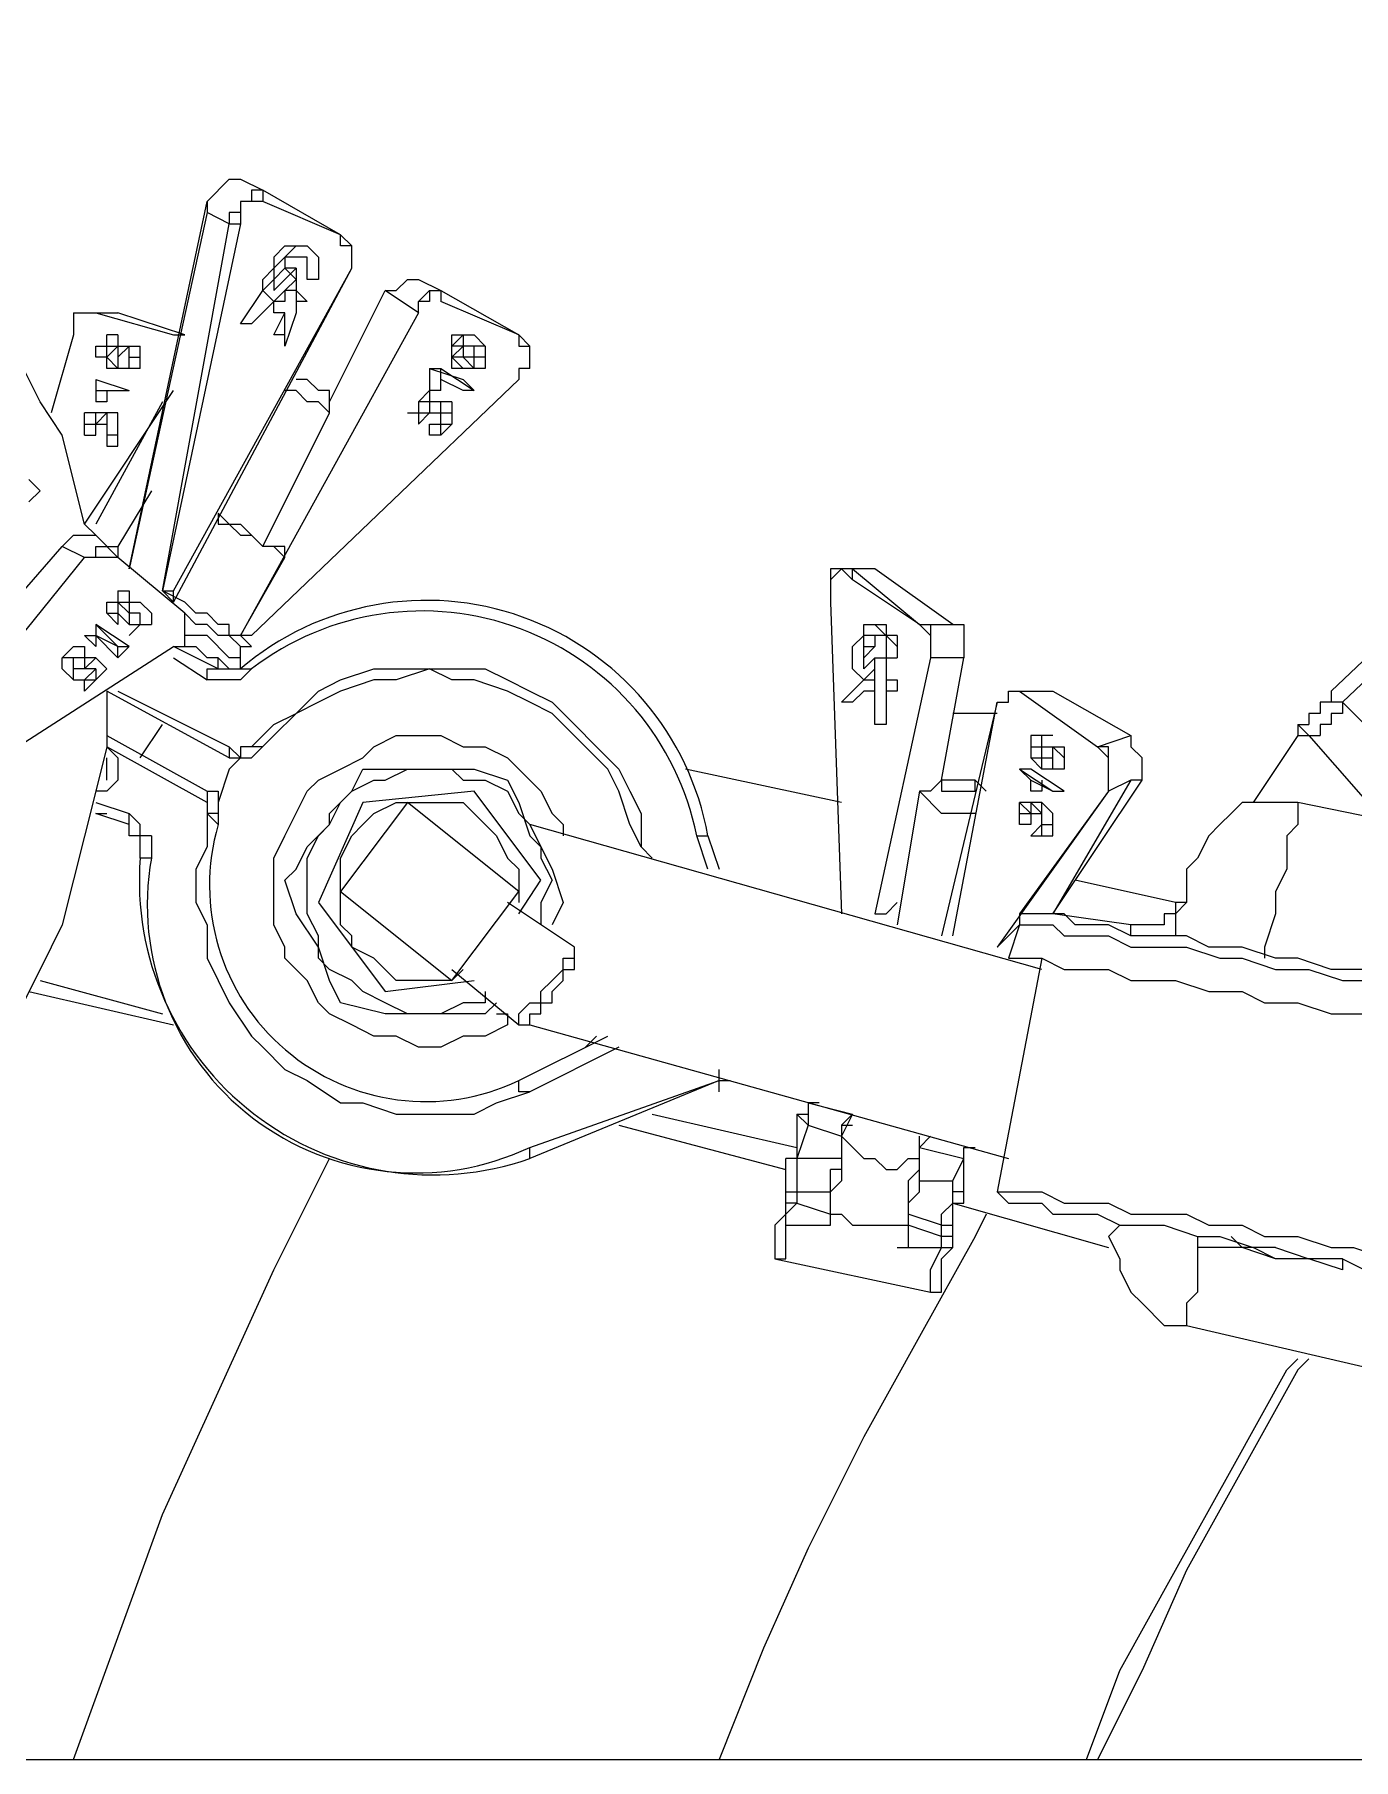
# Model space of a CAD drawing. Header units: millimetres. Extents: x -62354 to 129108, y -71259 to 35407.
# Drawn here: x 14283.5 to 14429.8, y -4990.8 to -4799.4 of the extents above; entities that cross this region are included whole.
import ezdxf

# ---------------------------------------------------------------- set-up
doc = ezdxf.new("R2010")
doc.units = ezdxf.units.MM
doc.header["$MEASUREMENT"] = 0
doc.layers.add('1st FL Layout xrf$0$CR-Machine', color=7, linetype='Continuous', transparency=0.5)

# ---------------------------------------------------------------- blocks, each defined once
blk = doc.blocks.new('1st FL Layout xrf$0$M6')
for p, q in [((-9201.385008689138, 1892.963949243676), (-9201.380069308823, 1892.963949243676)), ((-9201.380069308823, 1892.961479553518), (-9201.380069308823, 1892.957775018282)), ((-9201.339319421228, 1892.96024470844), (-9201.343023956464, 1892.96024470844)), ((-9201.34549364662, 1892.957775018282), (-9201.34549364662, 1892.952835637968)), ((-9201.380069308823, 1892.952835637968), (-9201.38377384406, 1892.952835637968)), ((-9201.381304153902, 1892.952835637968), (-9201.381304153902, 1892.949131102732)), ((-9201.378834463745, 1892.933078116709), (-9201.378834463745, 1892.929373581473)), ((-9201.378834463745, 1892.929373581473), (-9201.376364773587, 1892.929373581473)), ((-9201.294864998395, 1892.929373581473), (-9201.294864998395, 1892.918259975765)), ((-9201.291160463159, 1892.929373581473), (-9201.286221082844, 1892.929373581473)), ((-9201.293630153317, 1892.928138736394), (-9201.297334688554, 1892.928138736394)), ((-9201.382538998982, 1892.925669046237), (-9201.386243534216, 1892.925669046237)), ((-9201.296099843474, 1892.918259975765), (-9201.296099843474, 1892.925669046237)), ((-9201.382538998982, 1892.924434201158), (-9201.385008689138, 1892.924434201158)), ((-9201.370190548194, 1892.924434201158), (-9201.36525116788, 1892.924434201158)), ((-9201.277577167295, 1892.91332059545), (-9201.277577167295, 1892.917025130686)), ((-9201.277577167295, 1892.905911524979), (-9201.277577167295, 1892.909616060215)), ((-9201.377599618667, 1892.903441834821), (-9201.377599618667, 1892.907146370057)), ((-9201.262759026351, 1892.898502454507), (-9201.262759026351, 1892.894797919271)), ((-9201.313387674576, 1892.877510088169), (-9201.313387674576, 1892.879979778327)), ((-9201.305978604103, 1892.858987411989), (-9201.305978604103, 1892.870101017697)), ((-9201.29980437871, 1892.870101017697), (-9201.305978604103, 1892.870101017697)), ((-9201.292395308239, 1892.86763132754), (-9201.292395308239, 1892.860222257068)), ((-9201.251645420642, 1892.860222257068), (-9201.260289336193, 1892.860222257068))]:
    blk.add_line(p, q)
for points in [[(-9201.394887449767, 1892.928138736394), (-9201.386243534216, 1892.938017497024), (-9201.385008689138, 1892.939252342102), (-9201.382538998982, 1892.939252342102), (-9201.38377384406, 1892.940487187181), (-9201.386243534216, 1892.95036594781), (-9201.388713224374, 1892.954070483047), (-9201.39118291453, 1892.959009863361), (-9201.39365260469, 1892.963949243676), (-9201.396122294846, 1892.967653778912), (-9201.407235900555, 1892.97876738462), (-9201.41094043579, 1892.981237074777), (-9201.414644971026, 1892.984941610013), (-9201.41958435134, 1892.98741130017), (-9201.424523731655, 1892.988646145249), (-9201.428228266892, 1892.991115835406), (-9201.443046407836, 1892.994820370642), (-9201.464038774173, 1892.994820370642), (-9201.478856915117, 1892.991115835406), (-9201.480091760195, 1892.989880990328)], [(-9201.229418209226, 1892.905911524979), (-9201.24423635017, 1892.920729665922), (-9201.172615335608, 1892.988646145249), (-9201.172615335608, 1892.989880990328), (-9201.173850180687, 1892.989880990328), (-9201.245471195249, 1892.921964511001), (-9201.245471195249, 1892.920729665922)], [(-9201.370190548194, 1892.976297694462), (-9201.367720858038, 1892.97876738462), (-9201.366486012957, 1892.97876738462), (-9201.364016322801, 1892.977532539541), (-9201.364016322801, 1892.976297694462)], [(-9201.354137562172, 1892.971358314148), (-9201.35537240725, 1892.971358314148), (-9201.35537240725, 1892.972593159226), (-9201.364016322801, 1892.977532539541), (-9201.36525116788, 1892.977532539541), (-9201.36525116788, 1892.976297694462)], [(-9201.366486012957, 1892.975062849384), (-9201.367720858038, 1892.975062849384), (-9201.367720858038, 1892.973828004305), (-9201.370190548194, 1892.975062849384), (-9201.378834463745, 1892.935547806866), (-9201.370190548194, 1892.976297694462), (-9201.370190548194, 1892.975062849384)], [(-9201.375129928509, 1892.933078116709), (-9201.37389508343, 1892.933078116709), (-9201.354137562172, 1892.96888862399), (-9201.354137562172, 1892.971358314148), (-9201.35537240725, 1892.972593159226), (-9201.364016322801, 1892.976297694462), (-9201.366486012957, 1892.976297694462), (-9201.366486012957, 1892.973828004305), (-9201.375129928509, 1892.933078116709), (-9201.367720858038, 1892.973828004305), (-9201.366486012957, 1892.973828004305)], [(-9201.362781477723, 1892.970123469069), (-9201.361546632643, 1892.971358314148), (-9201.359076942486, 1892.971358314148)], [(-9201.362781477723, 1892.96888862399), (-9201.361546632643, 1892.970123469069), (-9201.360311787565, 1892.971358314148)], [(-9201.359076942486, 1892.971358314148), (-9201.357842097408, 1892.970123469069), (-9201.357842097408, 1892.967653778912), (-9201.359076942486, 1892.967653778912)], [(-9201.362781477723, 1892.970123469069), (-9201.362781477723, 1892.966418933833), (-9201.360311787565, 1892.96888862399)], [(-9201.359076942486, 1892.967653778912), (-9201.359076942486, 1892.970123469069), (-9201.361546632643, 1892.970123469069), (-9201.361546632643, 1892.96888862399), (-9201.362781477723, 1892.967653778912)], [(-9201.367720858038, 1892.928138736394), (-9201.367720858038, 1892.929373581473), (-9201.368955703116, 1892.929373581473), (-9201.370190548194, 1892.930608426552), (-9201.371425393272, 1892.930608426552), (-9201.372660238352, 1892.93184327163), (-9201.375129928509, 1892.933078116709), (-9201.37389508343, 1892.93184327163), (-9201.354137562172, 1892.96888862399)], [(-9201.362781477723, 1892.963949243676), (-9201.362781477723, 1892.965184088754), (-9201.364016322801, 1892.966418933833), (-9201.364016322801, 1892.967653778912), (-9201.362781477723, 1892.96888862399)], [(-9201.364016322801, 1892.966418933833), (-9201.362781477723, 1892.967653778912)], [(-9201.360311787565, 1892.96888862399), (-9201.361546632643, 1892.96888862399)], [(-9201.360311787565, 1892.96888862399), (-9201.360311787565, 1892.963949243676), (-9201.361546632643, 1892.96024470844)], [(-9201.361546632643, 1892.96888862399), (-9201.360311787565, 1892.967653778912)], [(-9201.361546632643, 1892.966418933833), (-9201.360311787565, 1892.967653778912)], [(-9201.356607252328, 1892.954070483047), (-9201.350433026935, 1892.966418933833), (-9201.349198181857, 1892.966418933833), (-9201.347963336779, 1892.967653778912), (-9201.346728491699, 1892.967653778912), (-9201.344258801542, 1892.966418933833), (-9201.335614885991, 1892.961479553518), (-9201.344258801542, 1892.965184088754)], [(-9201.362781477723, 1892.965184088754), (-9201.36525116788, 1892.962714398597), (-9201.366486012957, 1892.962714398597), (-9201.364016322801, 1892.966418933833)], [(-9201.362781477723, 1892.965184088754), (-9201.361546632643, 1892.966418933833)], [(-9201.360311787565, 1892.966418933833), (-9201.361546632643, 1892.966418933833), (-9201.361546632643, 1892.965184088754), (-9201.362781477723, 1892.965184088754)], [(-9201.360311787565, 1892.966418933833), (-9201.359076942486, 1892.965184088754), (-9201.360311787565, 1892.965184088754)], [(-9201.346728491699, 1892.963949243676), (-9201.350433026935, 1892.966418933833)], [(-9201.346728491699, 1892.963949243676), (-9201.346728491699, 1892.965184088754), (-9201.34549364662, 1892.966418933833), (-9201.344258801542, 1892.966418933833), (-9201.344258801542, 1892.965184088754)], [(-9201.34549364662, 1892.966418933833), (-9201.34549364662, 1892.965184088754), (-9201.346728491699, 1892.965184088754)], [(-9201.385008689138, 1892.963949243676), (-9201.385008689138, 1892.961479553518), (-9201.387478379296, 1892.952835637968)], [(-9201.382538998982, 1892.963949243676), (-9201.37389508343, 1892.961479553518), (-9201.372660238352, 1892.961479553518), (-9201.380069308823, 1892.963949243676)], [(-9201.346728491699, 1892.963949243676), (-9201.366486012957, 1892.928138736394)], [(-9201.361546632643, 1892.961479553518), (-9201.362781477723, 1892.961479553518), (-9201.361546632643, 1892.963949243676)], [(-9201.361546632643, 1892.963949243676), (-9201.362781477723, 1892.963949243676)], [(-9201.361546632643, 1892.96024470844), (-9201.361546632643, 1892.963949243676)], [(-9201.381304153902, 1892.959009863361), (-9201.382538998982, 1892.959009863361), (-9201.382538998982, 1892.96024470844), (-9201.377599618667, 1892.96024470844)], [(-9201.380069308823, 1892.961479553518), (-9201.381304153902, 1892.961479553518)], [(-9201.377599618667, 1892.957775018282), (-9201.381304153902, 1892.957775018282), (-9201.381304153902, 1892.961479553518)], [(-9201.381304153902, 1892.959009863361), (-9201.380069308823, 1892.96024470844)], [(-9201.378834463745, 1892.96024470844), (-9201.380069308823, 1892.959009863361)], [(-9201.378834463745, 1892.957775018282), (-9201.378834463745, 1892.96024470844)], [(-9201.377599618667, 1892.957775018282), (-9201.377599618667, 1892.96024470844)], [(-9201.343023956464, 1892.96024470844), (-9201.341789111384, 1892.961479553518)], [(-9201.339319421228, 1892.957775018282), (-9201.343023956464, 1892.957775018282), (-9201.343023956464, 1892.961479553518), (-9201.340554266306, 1892.961479553518)], [(-9201.339319421228, 1892.959009863361), (-9201.343023956464, 1892.959009863361), (-9201.341789111384, 1892.96024470844)], [(-9201.341789111384, 1892.961479553518), (-9201.341789111384, 1892.959009863361), (-9201.340554266306, 1892.957775018282), (-9201.340554266306, 1892.96024470844)], [(-9201.340554266306, 1892.961479553518), (-9201.339319421228, 1892.96024470844)], [(-9201.339319421228, 1892.96024470844), (-9201.339319421228, 1892.957775018282)], [(-9201.334380040913, 1892.957775018282), (-9201.334380040913, 1892.96024470844), (-9201.335614885991, 1892.961479553518), (-9201.335614885991, 1892.96024470844), (-9201.334380040913, 1892.96024470844)], [(-9201.381304153902, 1892.959009863361), (-9201.380069308823, 1892.957775018282)], [(-9201.378834463745, 1892.959009863361), (-9201.377599618667, 1892.959009863361)], [(-9201.334380040913, 1892.957775018282), (-9201.335614885991, 1892.957775018282), (-9201.335614885991, 1892.956540173204), (-9201.36525116788, 1892.928138736394)], [(-9201.34549364662, 1892.957775018282), (-9201.341789111384, 1892.956540173204), (-9201.340554266306, 1892.955305328125)], [(-9201.34549364662, 1892.957775018282), (-9201.344258801542, 1892.957775018282), (-9201.340554266306, 1892.955305328125), (-9201.341789111384, 1892.955305328125), (-9201.344258801542, 1892.956540173204)], [(-9201.344258801542, 1892.955305328125), (-9201.344258801542, 1892.957775018282)], [(-9201.341789111384, 1892.957775018282), (-9201.343023956464, 1892.959009863361)], [(-9201.382538998982, 1892.956540173204), (-9201.382538998982, 1892.954070483047)], [(-9201.382538998982, 1892.956540173204), (-9201.378834463745, 1892.955305328125)], [(-9201.364016322801, 1892.938017497024), (-9201.356607252328, 1892.952835637968), (-9201.356607252328, 1892.955305328125), (-9201.357842097408, 1892.955305328125), (-9201.359076942486, 1892.956540173204), (-9201.360311787565, 1892.956540173204)], [(-9201.38377384406, 1892.940487187181), (-9201.37389508343, 1892.955305328125)], [(-9201.382538998982, 1892.955305328125), (-9201.378834463745, 1892.955305328125)], [(-9201.381304153902, 1892.955305328125), (-9201.381304153902, 1892.954070483047), (-9201.382538998982, 1892.954070483047)], [(-9201.375129928509, 1892.954070483047), (-9201.382538998982, 1892.940487187181)], [(-9201.356607252328, 1892.952835637968), (-9201.357842097408, 1892.954070483047), (-9201.359076942486, 1892.954070483047), (-9201.360311787565, 1892.955305328125), (-9201.361546632643, 1892.955305328125)], [(-9201.346728491699, 1892.954070483047), (-9201.34549364662, 1892.955305328125)], [(-9201.343023956464, 1892.954070483047), (-9201.346728491699, 1892.954070483047), (-9201.346728491699, 1892.951600792889)], [(-9201.344258801542, 1892.955305328125), (-9201.34549364662, 1892.955305328125)], [(-9201.344258801542, 1892.95036594781), (-9201.344258801542, 1892.954070483047)], [(-9201.343023956464, 1892.954070483047), (-9201.343023956464, 1892.951600792889)], [(-9201.38377384406, 1892.95036594781), (-9201.38377384406, 1892.952835637968)], [(-9201.38377384406, 1892.95036594781), (-9201.382538998982, 1892.95036594781), (-9201.382538998982, 1892.952835637968)], [(-9201.381304153902, 1892.952835637968), (-9201.382538998982, 1892.951600792889)], [(-9201.381304153902, 1892.949131102732), (-9201.380069308823, 1892.949131102732), (-9201.380069308823, 1892.952835637968)], [(-9201.347963336779, 1892.952835637968), (-9201.343023956464, 1892.952835637968)], [(-9201.346728491699, 1892.951600792889), (-9201.34549364662, 1892.952835637968)], [(-9201.38377384406, 1892.951600792889), (-9201.381304153902, 1892.951600792889)], [(-9201.380069308823, 1892.95036594781), (-9201.381304153902, 1892.95036594781)], [(-9201.343023956464, 1892.951600792889), (-9201.344258801542, 1892.95036594781), (-9201.34549364662, 1892.95036594781), (-9201.34549364662, 1892.951600792889)], [(-9201.34549364662, 1892.951600792889), (-9201.343023956464, 1892.951600792889)], [(-9201.389948069453, 1892.945426567496), (-9201.388713224374, 1892.944191722417), (-9201.389948069453, 1892.942956877338)], [(-9201.376364773587, 1892.944191722417), (-9201.380069308823, 1892.938017497024)], [(-9201.367720858038, 1892.940487187181), (-9201.368955703116, 1892.94172203226), (-9201.368955703116, 1892.940487187181), (-9201.366486012957, 1892.940487187181)], [(-9201.367720858038, 1892.940487187181), (-9201.366486012957, 1892.939252342102), (-9201.36525116788, 1892.939252342102)], [(-9201.366486012957, 1892.928138736394), (-9201.361546632643, 1892.936782651945), (-9201.361546632643, 1892.938017497024), (-9201.364016322801, 1892.938017497024), (-9201.366486012957, 1892.940487187181)], [(-9201.382538998982, 1892.936782651945), (-9201.382538998982, 1892.938017497024), (-9201.380069308823, 1892.938017497024), (-9201.380069308823, 1892.936782651945), (-9201.382538998982, 1892.939252342102)], [(-9201.409705590711, 1892.9046766799), (-9201.38377384406, 1892.936782651945), (-9201.386243534216, 1892.938017497024)], [(-9201.380069308823, 1892.936782651945), (-9201.38377384406, 1892.936782651945)], [(-9201.372660238352, 1892.926903891316), (-9201.372660238352, 1892.930608426552), (-9201.380069308823, 1892.936782651945)], [(-9201.362781477723, 1892.938017497024), (-9201.361546632643, 1892.936782651945)], [(-9201.301039223788, 1892.935547806866), (-9201.301039223788, 1892.93184327163), (-9201.29980437871, 1892.897267609428)], [(-9201.287455927924, 1892.929373581473), (-9201.296099843474, 1892.935547806866), (-9201.301039223788, 1892.935547806866)], [(-9201.28992561808, 1892.928138736394), (-9201.291160463159, 1892.929373581473), (-9201.298569533632, 1892.934312961788), (-9201.29980437871, 1892.935547806866), (-9201.301039223788, 1892.934312961788)], [(-9201.298569533632, 1892.934312961788), (-9201.298569533632, 1892.935547806866), (-9201.291160463159, 1892.929373581473)], [(-9201.380069308823, 1892.933078116709), (-9201.380069308823, 1892.929373581473), (-9201.381304153902, 1892.930608426552), (-9201.381304153902, 1892.93184327163), (-9201.377599618667, 1892.93184327163)], [(-9201.380069308823, 1892.933078116709), (-9201.378834463745, 1892.933078116709)], [(-9201.37389508343, 1892.93184327163), (-9201.37389508343, 1892.933078116709)], [(-9201.378834463745, 1892.930608426552), (-9201.380069308823, 1892.93184327163)], [(-9201.377599618667, 1892.93184327163), (-9201.376364773587, 1892.930608426552), (-9201.376364773587, 1892.929373581473)], [(-9201.382538998982, 1892.929373581473), (-9201.382538998982, 1892.926903891316)], [(-9201.380069308823, 1892.925669046237), (-9201.380069308823, 1892.926903891316), (-9201.378834463745, 1892.926903891316), (-9201.382538998982, 1892.929373581473), (-9201.380069308823, 1892.926903891316), (-9201.382538998982, 1892.928138736394)], [(-9201.381304153902, 1892.930608426552), (-9201.380069308823, 1892.930608426552)], [(-9201.378834463745, 1892.929373581473), (-9201.380069308823, 1892.930608426552)], [(-9201.377599618667, 1892.930608426552), (-9201.378834463745, 1892.930608426552)], [(-9201.377599618667, 1892.929373581473), (-9201.378834463745, 1892.928138736394)], [(-9201.377599618667, 1892.929373581473), (-9201.377599618667, 1892.930608426552)], [(-9201.36525116788, 1892.928138736394), (-9201.368955703116, 1892.928138736394), (-9201.370190548194, 1892.929373581473), (-9201.371425393272, 1892.929373581473), (-9201.372660238352, 1892.930608426552)], [(-9201.297334688554, 1892.929373581473), (-9201.294864998395, 1892.929373581473)], [(-9201.297334688554, 1892.924434201158), (-9201.297334688554, 1892.929373581473)], [(-9201.293630153317, 1892.926903891316), (-9201.296099843474, 1892.929373581473)], [(-9201.286221082844, 1892.929373581473), (-9201.286221082844, 1892.925669046237), (-9201.28992561808, 1892.925669046237)], [(-9201.28992561808, 1892.929373581473), (-9201.28992561808, 1892.925669046237)], [(-9201.382538998982, 1892.926903891316), (-9201.38377384406, 1892.928138736394), (-9201.382538998982, 1892.928138736394)], [(-9201.378834463745, 1892.926903891316), (-9201.380069308823, 1892.925669046237), (-9201.382538998982, 1892.928138736394)], [(-9201.366486012957, 1892.925669046237), (-9201.367720858038, 1892.925669046237), (-9201.370190548194, 1892.928138736394), (-9201.372660238352, 1892.928138736394)], [(-9201.366486012957, 1892.926903891316), (-9201.367720858038, 1892.928138736394)], [(-9201.366486012957, 1892.924434201158), (-9201.366486012957, 1892.926903891316), (-9201.36525116788, 1892.926903891316), (-9201.366486012957, 1892.928138736394)], [(-9201.298569533632, 1892.920729665922), (-9201.29980437871, 1892.920729665922), (-9201.297334688554, 1892.92319935608), (-9201.298569533632, 1892.924434201158), (-9201.298569533632, 1892.926903891316), (-9201.297334688554, 1892.928138736394)], [(-9201.296099843474, 1892.928138736394), (-9201.296099843474, 1892.926903891316), (-9201.297334688554, 1892.925669046237)], [(-9201.293630153317, 1892.928138736394), (-9201.293630153317, 1892.925669046237)], [(-9201.408470745633, 1892.9046766799), (-9201.37389508343, 1892.926903891316), (-9201.371425393272, 1892.926903891316)], [(-9201.385008689138, 1892.92319935608), (-9201.386243534216, 1892.924434201158), (-9201.386243534216, 1892.925669046237), (-9201.385008689138, 1892.926903891316), (-9201.38377384406, 1892.926903891316), (-9201.38377384406, 1892.924434201158)], [(-9201.385008689138, 1892.92319935608), (-9201.385008689138, 1892.925669046237)], [(-9201.38377384406, 1892.92319935608), (-9201.382538998982, 1892.924434201158), (-9201.382538998982, 1892.92319935608), (-9201.381304153902, 1892.924434201158), (-9201.382538998982, 1892.925669046237)], [(-9201.382538998982, 1892.925669046237), (-9201.38377384406, 1892.924434201158)], [(-9201.368955703116, 1892.924434201158), (-9201.37389508343, 1892.926903891316)], [(-9201.37389508343, 1892.925669046237), (-9201.370190548194, 1892.92319935608), (-9201.370190548194, 1892.924434201158)], [(-9201.368955703116, 1892.924434201158), (-9201.368955703116, 1892.925669046237), (-9201.370190548194, 1892.925669046237), (-9201.371425393272, 1892.926903891316)], [(-9201.368955703116, 1892.925669046237), (-9201.367720858038, 1892.924434201158)], [(-9201.297334688554, 1892.926903891316), (-9201.296099843474, 1892.926903891316)], [(-9201.297334688554, 1892.924434201158), (-9201.296099843474, 1892.925669046237), (-9201.293630153317, 1892.925669046237)], [(-9201.28992561808, 1892.925669046237), (-9201.296099843474, 1892.897267609428), (-9201.294864998395, 1892.897267609428), (-9201.293630153317, 1892.898502454507)], [(-9201.288690773003, 1892.912085750372), (-9201.286221082844, 1892.925669046237)], [(-9201.36525116788, 1892.924434201158), (-9201.366486012957, 1892.92319935608), (-9201.370190548194, 1892.92319935608)], [(-9201.36525116788, 1892.915790285608), (-9201.362781477723, 1892.918259975765), (-9201.360311787565, 1892.919494820844), (-9201.357842097408, 1892.921964511001), (-9201.35537240725, 1892.92319935608), (-9201.351667872013, 1892.924434201158), (-9201.339319421228, 1892.924434201158), (-9201.33684973107, 1892.92319935608), (-9201.334380040913, 1892.921964511001), (-9201.331910350755, 1892.920729665922), (-9201.329440660598, 1892.918259975765), (-9201.32697097044, 1892.915790285608), (-9201.324501280284, 1892.91332059545), (-9201.323266435205, 1892.910850905293), (-9201.322031590127, 1892.908381215136), (-9201.322031590127, 1892.9046766799), (-9201.320796745047, 1892.903441834821)], [(-9201.322031590127, 1892.9046766799), (-9201.323266435205, 1892.907146370057), (-9201.324501280284, 1892.910850905293), (-9201.325736125362, 1892.91332059545), (-9201.32820581552, 1892.915790285608), (-9201.331910350755, 1892.919494820844), (-9201.334380040913, 1892.920729665922), (-9201.33684973107, 1892.921964511001), (-9201.340554266306, 1892.92319935608), (-9201.343023956464, 1892.92319935608), (-9201.34549364662, 1892.924434201158), (-9201.349198181857, 1892.92319935608), (-9201.351667872013, 1892.92319935608), (-9201.35537240725, 1892.921964511001), (-9201.357842097408, 1892.920729665922), (-9201.360311787565, 1892.919494820844), (-9201.362781477723, 1892.917025130686)], [(-9201.296099843474, 1892.924434201158), (-9201.297334688554, 1892.92319935608)], [(-9201.364016322801, 1892.915790285608), (-9201.366486012957, 1892.915790285608), (-9201.366486012957, 1892.914555440529), (-9201.367720858038, 1892.915790285608), (-9201.367720858038, 1892.914555440529), (-9201.381304153902, 1892.921964511001), (-9201.381304153902, 1892.915790285608), (-9201.382538998982, 1892.910850905293), (-9201.386243534216, 1892.896032764349), (-9201.388713224374, 1892.891093384035), (-9201.39118291453, 1892.88615400372)], [(-9201.385008689138, 1892.92319935608), (-9201.382538998982, 1892.92319935608)], [(-9201.382538998982, 1892.92319935608), (-9201.38377384406, 1892.921964511001), (-9201.38377384406, 1892.92319935608)], [(-9201.380069308823, 1892.921964511001), (-9201.367720858038, 1892.915790285608)], [(-9201.296099843474, 1892.921964511001), (-9201.297334688554, 1892.921964511001), (-9201.298569533632, 1892.920729665922)], [(-9201.297334688554, 1892.92319935608), (-9201.296099843474, 1892.92319935608)], [(-9201.294864998395, 1892.92319935608), (-9201.293630153317, 1892.92319935608), (-9201.293630153317, 1892.921964511001), (-9201.294864998395, 1892.921964511001)], [(-9201.287455927924, 1892.894797919271), (-9201.28251654761, 1892.920729665922), (-9201.28128170253, 1892.920729665922), (-9201.28128170253, 1892.921964511001), (-9201.276342322215, 1892.921964511001)], [(-9201.280046857451, 1892.921964511001), (-9201.2714029419, 1892.915790285608), (-9201.267698406666, 1892.917025130686)], [(-9201.276342322215, 1892.921964511001), (-9201.267698406666, 1892.917025130686), (-9201.267698406666, 1892.915790285608)], [(-9201.28251654761, 1892.920729665922), (-9201.288690773003, 1892.894797919271)], [(-9201.28251654761, 1892.919494820844), (-9201.287455927924, 1892.919494820844)], [(-9201.24423635017, 1892.920729665922), (-9201.246706040327, 1892.920729665922), (-9201.246706040327, 1892.919494820844), (-9201.247940885407, 1892.919494820844), (-9201.247940885407, 1892.918259975765)], [(-9201.24423635017, 1892.920729665922), (-9201.24423635017, 1892.919494820844), (-9201.245471195249, 1892.919494820844), (-9201.245471195249, 1892.918259975765), (-9201.246706040327, 1892.918259975765), (-9201.246706040327, 1892.917025130686)], [(-9201.377599618667, 1892.914555440529), (-9201.375129928509, 1892.918259975765)], [(-9201.294864998395, 1892.918259975765), (-9201.296099843474, 1892.918259975765)], [(-9201.247940885407, 1892.917025130686), (-9201.249175730485, 1892.918259975765), (-9201.247940885407, 1892.918259975765)], [(-9201.249175730485, 1892.918259975765), (-9201.249175730485, 1892.917025130686), (-9201.246706040327, 1892.917025130686)], [(-9201.370190548194, 1892.909616060215), (-9201.381304153902, 1892.915790285608), (-9201.380069308823, 1892.914555440529), (-9201.380069308823, 1892.912085750372), (-9201.381304153902, 1892.910850905293), (-9201.382538998982, 1892.910850905293)], [(-9201.381304153902, 1892.917025130686), (-9201.370190548194, 1892.910850905293)], [(-9201.367720858038, 1892.914555440529), (-9201.36525116788, 1892.914555440529), (-9201.362781477723, 1892.917025130686)], [(-9201.33808457615, 1892.88615400372), (-9201.33684973107, 1892.88615400372), (-9201.33684973107, 1892.884919158641), (-9201.339319421228, 1892.883684313563), (-9201.341789111384, 1892.883684313563), (-9201.344258801542, 1892.882449468484), (-9201.346728491699, 1892.882449468484), (-9201.349198181857, 1892.883684313563), (-9201.351667872013, 1892.883684313563), (-9201.354137562172, 1892.884919158641), (-9201.356607252328, 1892.88615400372), (-9201.357842097408, 1892.887388848799), (-9201.359076942486, 1892.889858538956), (-9201.361546632643, 1892.892328229113), (-9201.361546632643, 1892.893563074192), (-9201.362781477723, 1892.896032764349), (-9201.362781477723, 1892.903441834821), (-9201.361546632643, 1892.905911524979), (-9201.359076942486, 1892.910850905293), (-9201.357842097408, 1892.912085750372), (-9201.35537240725, 1892.91332059545), (-9201.352902717093, 1892.914555440529), (-9201.351667872013, 1892.915790285608), (-9201.349198181857, 1892.917025130686), (-9201.344258801542, 1892.917025130686), (-9201.341789111384, 1892.915790285608), (-9201.339319421228, 1892.915790285608), (-9201.33684973107, 1892.914555440529), (-9201.333145195835, 1892.910850905293), (-9201.331910350755, 1892.908381215136), (-9201.330675505676, 1892.907146370057), (-9201.330675505676, 1892.905911524979)], [(-9201.276342322215, 1892.917025130686), (-9201.278812012373, 1892.917025130686), (-9201.278812012373, 1892.914555440529), (-9201.277577167295, 1892.91332059545)], [(-9201.278812012373, 1892.915790285608), (-9201.275107477137, 1892.915790285608)], [(-9201.275107477137, 1892.915790285608), (-9201.275107477137, 1892.91332059545), (-9201.277577167295, 1892.91332059545)], [(-9201.262759026351, 1892.897267609428), (-9201.26399387143, 1892.897267609428), (-9201.26399387143, 1892.896032764349), (-9201.267698406666, 1892.896032764349), (-9201.276342322215, 1892.897267609428), (-9201.266463561586, 1892.912085750372), (-9201.266463561586, 1892.914555440529), (-9201.267698406666, 1892.915790285608)], [(-9201.276342322215, 1892.915790285608), (-9201.275107477137, 1892.914555440529)], [(-9201.276342322215, 1892.91332059545), (-9201.276342322215, 1892.915790285608)], [(-9201.267698406666, 1892.912085750372), (-9201.270168096822, 1892.910850905293), (-9201.270168096822, 1892.915790285608), (-9201.2714029419, 1892.915790285608), (-9201.270168096822, 1892.914555440529)], [(-9201.249175730485, 1892.917025130686), (-9201.2541151108, 1892.909616060215)], [(-9201.247940885407, 1892.917025130686), (-9201.239296969856, 1892.907146370057)], [(-9201.381304153902, 1892.912085750372), (-9201.381304153902, 1892.914555440529)], [(-9201.366486012957, 1892.914555440529), (-9201.367720858038, 1892.91332059545), (-9201.368955703116, 1892.909616060215)], [(-9201.278812012373, 1892.914555440529), (-9201.276342322215, 1892.914555440529)], [(-9201.33808457615, 1892.887388848799), (-9201.339319421228, 1892.88615400372), (-9201.350433026935, 1892.88615400372), (-9201.35537240725, 1892.887388848799), (-9201.356607252328, 1892.889858538956), (-9201.357842097408, 1892.893563074192), (-9201.360311787565, 1892.897267609428), (-9201.361546632643, 1892.900972144664), (-9201.360311787565, 1892.902206989743), (-9201.359076942486, 1892.9046766799), (-9201.356607252328, 1892.907146370057), (-9201.356607252328, 1892.908381215136), (-9201.354137562172, 1892.910850905293), (-9201.352902717093, 1892.91332059545), (-9201.340554266306, 1892.91332059545), (-9201.33684973107, 1892.912085750372), (-9201.335614885991, 1892.909616060215), (-9201.334380040913, 1892.905911524979), (-9201.333145195835, 1892.9046766799), (-9201.331910350755, 1892.902206989743), (-9201.330675505676, 1892.898502454507), (-9201.331910350755, 1892.896032764349)], [(-9201.354137562172, 1892.910850905293), (-9201.351667872013, 1892.912085750372), (-9201.350433026935, 1892.912085750372), (-9201.347963336779, 1892.91332059545)], [(-9201.343023956464, 1892.91332059545), (-9201.341789111384, 1892.912085750372), (-9201.339319421228, 1892.912085750372), (-9201.33684973107, 1892.910850905293), (-9201.335614885991, 1892.908381215136), (-9201.334380040913, 1892.907146370057), (-9201.333145195835, 1892.9046766799), (-9201.333145195835, 1892.903441834821), (-9201.331910350755, 1892.900972144664), (-9201.333145195835, 1892.898502454507), (-9201.333145195835, 1892.896032764349)], [(-9201.29980437871, 1892.909616060215), (-9201.317092209812, 1892.91332059545)], [(-9201.288690773003, 1892.912085750372), (-9201.28992561808, 1892.910850905293), (-9201.291160463159, 1892.910850905293), (-9201.293630153317, 1892.896032764349)], [(-9201.283751392688, 1892.910850905293), (-9201.284986237766, 1892.912085750372)], [(-9201.277577167295, 1892.912085750372), (-9201.277577167295, 1892.910850905293), (-9201.278812012373, 1892.910850905293), (-9201.278812012373, 1892.912085750372), (-9201.276342322215, 1892.910850905293), (-9201.275107477137, 1892.910850905293), (-9201.278812012373, 1892.91332059545), (-9201.280046857451, 1892.91332059545)], [(-9201.278812012373, 1892.912085750372), (-9201.280046857451, 1892.91332059545), (-9201.276342322215, 1892.910850905293)], [(-9201.266463561586, 1892.912085750372), (-9201.267698406666, 1892.912085750372), (-9201.276342322215, 1892.897267609428)], [(-9201.370190548194, 1892.910850905293), (-9201.370190548194, 1892.9046766799), (-9201.371425393272, 1892.902206989743), (-9201.371425393272, 1892.898502454507), (-9201.370190548194, 1892.896032764349), (-9201.370190548194, 1892.892328229113), (-9201.367720858038, 1892.887388848799), (-9201.36525116788, 1892.883684313563), (-9201.364016322801, 1892.882449468484), (-9201.361546632643, 1892.879979778327), (-9201.359076942486, 1892.878744933248), (-9201.35537240725, 1892.876275243091), (-9201.352902717093, 1892.876275243091), (-9201.349198181857, 1892.875040398012), (-9201.340554266306, 1892.875040398012), (-9201.33808457615, 1892.876275243091), (-9201.334380040913, 1892.877510088169), (-9201.335614885991, 1892.877510088169), (-9201.335614885991, 1892.878744933248), (-9201.325736125362, 1892.883684313563)], [(-9201.370190548194, 1892.910850905293), (-9201.368955703116, 1892.910850905293), (-9201.368955703116, 1892.907146370057), (-9201.370190548194, 1892.908381215136)], [(-9201.335614885991, 1892.897267609428), (-9201.333145195835, 1892.900972144664), (-9201.340554266306, 1892.910850905293), (-9201.352902717093, 1892.909616060215), (-9201.357842097408, 1892.898502454507), (-9201.350433026935, 1892.888623693877), (-9201.340554266306, 1892.889858538956)], [(-9201.284986237766, 1892.908381215136), (-9201.288690773003, 1892.908381215136), (-9201.291160463159, 1892.910850905293)], [(-9201.270168096822, 1892.910850905293), (-9201.28251654761, 1892.893563074192), (-9201.280046857451, 1892.896032764349), (-9201.276342322215, 1892.896032764349), (-9201.275107477137, 1892.894797919271), (-9201.270168096822, 1892.894797919271), (-9201.267698406666, 1892.893563074192), (-9201.261524181271, 1892.893563074192), (-9201.257819646036, 1892.892328229113), (-9201.255349955878, 1892.892328229113), (-9201.251645420642, 1892.891093384035), (-9201.247940885407, 1892.891093384035), (-9201.24423635017, 1892.889858538956), (-9201.241766660012, 1892.889858538956), (-9201.238062124778, 1892.888623693877), (-9201.234357589541, 1892.888623693877), (-9201.231887899385, 1892.887388848799), (-9201.228183364148, 1892.887388848799), (-9201.22571367399, 1892.88615400372), (-9201.220774293675, 1892.88615400372), (-9201.218304603519, 1892.884919158641), (-9201.212130378126, 1892.884919158641)], [(-9201.270168096822, 1892.910850905293), (-9201.280046857451, 1892.897267609428)], [(-9201.382538998982, 1892.909616060215), (-9201.378834463745, 1892.908381215136)], [(-9201.378834463745, 1892.907146370057), (-9201.382538998982, 1892.908381215136), (-9201.381304153902, 1892.908381215136)], [(-9201.376364773587, 1892.905911524979), (-9201.378834463745, 1892.905911524979), (-9201.378834463745, 1892.908381215136)], [(-9201.378834463745, 1892.908381215136), (-9201.377599618667, 1892.907146370057)], [(-9201.368955703116, 1892.908381215136), (-9201.370190548194, 1892.908381215136)], [(-9201.347963336779, 1892.88615400372), (-9201.350433026935, 1892.887388848799), (-9201.352902717093, 1892.888623693877), (-9201.354137562172, 1892.889858538956), (-9201.356607252328, 1892.891093384035), (-9201.357842097408, 1892.892328229113), (-9201.357842097408, 1892.894797919271), (-9201.359076942486, 1892.897267609428), (-9201.359076942486, 1892.903441834821), (-9201.357842097408, 1892.905911524979), (-9201.356607252328, 1892.907146370057), (-9201.35537240725, 1892.909616060215)], [(-9201.341789111384, 1892.891093384035), (-9201.343023956464, 1892.889858538956), (-9201.349198181857, 1892.889858538956), (-9201.351667872013, 1892.892328229113), (-9201.354137562172, 1892.893563074192), (-9201.354137562172, 1892.894797919271), (-9201.35537240725, 1892.896032764349), (-9201.35537240725, 1892.903441834821), (-9201.354137562172, 1892.905911524979), (-9201.352902717093, 1892.907146370057), (-9201.351667872013, 1892.908381215136), (-9201.349198181857, 1892.909616060215), (-9201.341789111384, 1892.909616060215), (-9201.33808457615, 1892.905911524979), (-9201.33684973107, 1892.903441834821), (-9201.335614885991, 1892.902206989743), (-9201.335614885991, 1892.898502454507)], [(-9201.276342322215, 1892.905911524979), (-9201.276342322215, 1892.908381215136), (-9201.277577167295, 1892.909616060215), (-9201.280046857451, 1892.909616060215), (-9201.278812012373, 1892.908381215136)], [(-9201.278812012373, 1892.909616060215), (-9201.278812012373, 1892.907146370057), (-9201.280046857451, 1892.907146370057)], [(-9201.280046857451, 1892.907146370057), (-9201.280046857451, 1892.909616060215)], [(-9201.280046857451, 1892.908381215136), (-9201.277577167295, 1892.908381215136)], [(-9201.277577167295, 1892.908381215136), (-9201.278812012373, 1892.909616060215)], [(-9201.189903166709, 1892.875040398012), (-9201.189903166709, 1892.878744933248), (-9201.18866832163, 1892.879979778327), (-9201.18866832163, 1892.884919158641), (-9201.187433476553, 1892.88615400372), (-9201.187433476553, 1892.889858538956), (-9201.18866832163, 1892.892328229113), (-9201.18866832163, 1892.893563074192), (-9201.189903166709, 1892.894797919271), (-9201.192372856867, 1892.897267609428), (-9201.193607701945, 1892.897267609428), (-9201.194842547024, 1892.898502454507), (-9201.249175730485, 1892.909616060215), (-9201.255349955878, 1892.909616060215), (-9201.256584800956, 1892.908381215136), (-9201.257819646036, 1892.907146370057), (-9201.259054491115, 1892.905911524979), (-9201.260289336193, 1892.903441834821), (-9201.261524181271, 1892.902206989743), (-9201.261524181271, 1892.898502454507), (-9201.262759026351, 1892.897267609428)], [(-9201.249175730485, 1892.909616060215), (-9201.249175730485, 1892.907146370057), (-9201.250410575563, 1892.905911524979), (-9201.250410575563, 1892.902206989743), (-9201.251645420642, 1892.899737299585), (-9201.251645420642, 1892.897267609428), (-9201.252880265722, 1892.893563074192), (-9201.252880265722, 1892.892328229113)], [(-9201.277577167295, 1892.891093384035), (-9201.334380040913, 1892.907146370057)], [(-9201.278812012373, 1892.905911524979), (-9201.277577167295, 1892.907146370057)], [(-9201.277577167295, 1892.907146370057), (-9201.276342322215, 1892.907146370057)], [(-9201.376364773587, 1892.905911524979), (-9201.376364773587, 1892.903441834821), (-9201.377599618667, 1892.903441834821)], [(-9201.314622519654, 1892.902206989743), (-9201.315857364732, 1892.905911524979), (-9201.314622519654, 1892.905911524979), (-9201.313387674576, 1892.902206989743)], [(-9201.278812012373, 1892.905911524979), (-9201.276342322215, 1892.905911524979)], [(-9201.262759026351, 1892.898502454507), (-9201.273872632059, 1892.900972144664)], [(-9201.330675505676, 1892.891093384035), (-9201.329440660598, 1892.891093384035), (-9201.329440660598, 1892.893563074192), (-9201.33684973107, 1892.898502454507)], [(-9201.261524181271, 1892.898502454507), (-9201.262759026351, 1892.898502454507)], [(-9201.241766660012, 1892.891093384035), (-9201.245471195249, 1892.891093384035), (-9201.249175730485, 1892.892328229113), (-9201.251645420642, 1892.892328229113), (-9201.255349955878, 1892.893563074192), (-9201.259054491115, 1892.893563074192), (-9201.261524181271, 1892.894797919271), (-9201.267698406666, 1892.894797919271), (-9201.270168096822, 1892.896032764349), (-9201.273872632059, 1892.896032764349), (-9201.275107477137, 1892.897267609428), (-9201.280046857451, 1892.897267609428), (-9201.280046857451, 1892.896032764349), (-9201.28128170253, 1892.892328229113), (-9201.277577167295, 1892.892328229113), (-9201.275107477137, 1892.891093384035), (-9201.270168096822, 1892.891093384035), (-9201.267698406666, 1892.889858538956), (-9201.262759026351, 1892.889858538956), (-9201.259054491115, 1892.888623693877), (-9201.255349955878, 1892.888623693877), (-9201.252880265722, 1892.887388848799), (-9201.249175730485, 1892.887388848799), (-9201.245471195249, 1892.88615400372), (-9201.241766660012, 1892.88615400372)], [(-9201.267698406666, 1892.894797919271), (-9201.267698406666, 1892.896032764349)], [(-9201.343023956464, 1892.891093384035), (-9201.335614885991, 1892.884919158641), (-9201.334380040913, 1892.884919158641), (-9201.28128170253, 1892.870101017697)], [(-9201.333145195835, 1892.888623693877), (-9201.331910350755, 1892.889858538956), (-9201.330675505676, 1892.891093384035)], [(-9201.331910350755, 1892.887388848799), (-9201.331910350755, 1892.888623693877), (-9201.330675505676, 1892.889858538956), (-9201.330675505676, 1892.892328229113)], [(-9201.330675505676, 1892.892328229113), (-9201.329440660598, 1892.892328229113)], [(-9201.277577167295, 1892.892328229113), (-9201.28251654761, 1892.866396482461), (-9201.28128170253, 1892.865161637383), (-9201.277577167295, 1892.865161637383), (-9201.276342322215, 1892.863926792304), (-9201.2714029419, 1892.863926792304), (-9201.268933251744, 1892.862691947225), (-9201.26399387143, 1892.862691947225), (-9201.260289336193, 1892.861457102147), (-9201.257819646036, 1892.861457102147), (-9201.2541151108, 1892.860222257068)], [(-9201.388713224374, 1892.889858538956), (-9201.375129928509, 1892.88615400372)], [(-9201.389948069453, 1892.888623693877), (-9201.37389508343, 1892.884919158641)], [(-9201.339319421228, 1892.888623693877), (-9201.339319421228, 1892.887388848799), (-9201.341789111384, 1892.887388848799), (-9201.344258801542, 1892.88615400372)], [(-9201.335614885991, 1892.884919158641), (-9201.335614885991, 1892.88615400372), (-9201.334380040913, 1892.887388848799), (-9201.331910350755, 1892.887388848799)], [(-9201.334380040913, 1892.884919158641), (-9201.334380040913, 1892.88615400372), (-9201.333145195835, 1892.88615400372), (-9201.333145195835, 1892.888623693877)], [(-9201.32820581552, 1892.882449468484), (-9201.32697097044, 1892.883684313563)], [(-9201.324501280284, 1892.882449468484), (-9201.334380040913, 1892.877510088169)], [(-9201.24423635017, 1892.858987411989), (-9201.241766660012, 1892.857752566911), (-9201.23559243462, 1892.857752566911), (-9201.233122744463, 1892.856517721832), (-9201.229418209226, 1892.856517721832), (-9201.22694851907, 1892.855282876753), (-9201.220774293675, 1892.855282876753), (-9201.220774293675, 1892.856517721832), (-9201.21706975844, 1892.881214623405)], [(-9201.313387674576, 1892.878744933248), (-9201.334380040913, 1892.870101017697), (-9201.334380040913, 1892.871335862776), (-9201.313387674576, 1892.878744933248), (-9201.312152829498, 1892.878744933248)], [(-9201.302274068868, 1892.876275243091), (-9201.303508913947, 1892.876275243091), (-9201.303508913947, 1892.873805552933), (-9201.304743759025, 1892.870101017697)], [(-9201.303508913947, 1892.876275243091), (-9201.298569533632, 1892.875040398012), (-9201.29980437871, 1892.872570707854), (-9201.297334688554, 1892.870101017697), (-9201.296099843474, 1892.870101017697), (-9201.294864998395, 1892.868866172619), (-9201.293630153317, 1892.868866172619), (-9201.292395308239, 1892.870101017697), (-9201.291160463159, 1892.870101017697)], [(-9201.324501280284, 1892.873805552933), (-9201.305978604103, 1892.868866172619)], [(-9201.320796745047, 1892.875040398012), (-9201.304743759025, 1892.871335862776)], [(-9201.304743759025, 1892.875040398012), (-9201.304743759025, 1892.865161637383), (-9201.305978604103, 1892.865161637383)], [(-9201.304743759025, 1892.875040398012), (-9201.303508913947, 1892.873805552933), (-9201.29980437871, 1892.872570707854)], [(-9201.304743759025, 1892.875040398012), (-9201.303508913947, 1892.875040398012)], [(-9201.298569533632, 1892.875040398012), (-9201.29980437871, 1892.873805552933), (-9201.29980437871, 1892.86763132754), (-9201.301039223788, 1892.866396482461)], [(-9201.29980437871, 1892.873805552933), (-9201.298569533632, 1892.873805552933)], [(-9201.292395308239, 1892.865161637383), (-9201.291160463159, 1892.866396482461), (-9201.291160463159, 1892.872570707854)], [(-9201.28992561808, 1892.872570707854), (-9201.291160463159, 1892.871335862776), (-9201.286221082844, 1892.870101017697)], [(-9201.385008689138, 1892.803419383449), (-9201.375129928509, 1892.83058597518), (-9201.362781477723, 1892.857752566911), (-9201.356607252328, 1892.870101017697)], [(-9201.287455927924, 1892.865161637383), (-9201.286221082844, 1892.865161637383), (-9201.286221082844, 1892.871335862776)], [(-9201.287455927924, 1892.86763132754), (-9201.286221082844, 1892.870101017697)], [(-9201.286221082844, 1892.871335862776), (-9201.284986237766, 1892.871335862776)], [(-9201.305978604103, 1892.862691947225), (-9201.301039223788, 1892.862691947225), (-9201.301039223788, 1892.868866172619)], [(-9201.29980437871, 1892.868866172619), (-9201.301039223788, 1892.868866172619)], [(-9201.292395308239, 1892.86763132754), (-9201.291160463159, 1892.868866172619)], [(-9201.305978604103, 1892.866396482461), (-9201.301039223788, 1892.866396482461)], [(-9201.293630153317, 1892.860222257068), (-9201.287455927924, 1892.860222257068), (-9201.287455927924, 1892.86763132754)], [(-9201.291160463159, 1892.86763132754), (-9201.287455927924, 1892.86763132754)], [(-9201.286221082844, 1892.866396482461), (-9201.287455927924, 1892.866396482461)], [(-9201.28251654761, 1892.866396482461), (-9201.277577167295, 1892.866396482461), (-9201.275107477137, 1892.865161637383), (-9201.270168096822, 1892.865161637383), (-9201.267698406666, 1892.863926792304), (-9201.261524181271, 1892.863926792304), (-9201.259054491115, 1892.862691947225), (-9201.255349955878, 1892.862691947225), (-9201.252880265722, 1892.861457102147), (-9201.249175730485, 1892.861457102147), (-9201.245471195249, 1892.860222257068), (-9201.243001505092, 1892.860222257068), (-9201.239296969856, 1892.858987411989), (-9201.234357589541, 1892.858987411989), (-9201.231887899385, 1892.857752566911), (-9201.22694851907, 1892.857752566911), (-9201.22571367399, 1892.856517721832), (-9201.220774293675, 1892.856517721832)], [(-9201.283751392688, 1892.863926792304), (-9201.284986237766, 1892.861457102147), (-9201.291160463159, 1892.850343496439), (-9201.297334688554, 1892.839229890731), (-9201.303508913947, 1892.826881439944), (-9201.308448294261, 1892.815767834236), (-9201.313387674576, 1892.803419383449)], [(-9201.305978604103, 1892.863926792304), (-9201.307213449183, 1892.862691947225), (-9201.307213449183, 1892.858987411989), (-9201.28992561808, 1892.855282876753), (-9201.288690773003, 1892.855282876753), (-9201.288690773003, 1892.858987411989), (-9201.287455927924, 1892.860222257068)], [(-9201.305978604103, 1892.863926792304), (-9201.304743759025, 1892.865161637383), (-9201.301039223788, 1892.863926792304)], [(-9201.301039223788, 1892.863926792304), (-9201.29980437871, 1892.863926792304), (-9201.298569533632, 1892.862691947225), (-9201.292395308239, 1892.862691947225)], [(-9201.288690773003, 1892.862691947225), (-9201.292395308239, 1892.863926792304)], [(-9201.28992561808, 1892.855282876753), (-9201.28992561808, 1892.857752566911), (-9201.288690773003, 1892.860222257068), (-9201.288690773003, 1892.863926792304)], [(-9201.287455927924, 1892.865161637383), (-9201.288690773003, 1892.863926792304)], [(-9201.287455927924, 1892.865161637383), (-9201.270168096822, 1892.860222257068)], [(-9201.288690773003, 1892.861457102147), (-9201.292395308239, 1892.862691947225)], [(-9201.288690773003, 1892.862691947225), (-9201.287455927924, 1892.862691947225)], [(-9201.268933251744, 1892.862691947225), (-9201.270168096822, 1892.861457102147), (-9201.268933251744, 1892.858987411989), (-9201.268933251744, 1892.857752566911), (-9201.267698406666, 1892.855282876753), (-9201.266463561586, 1892.854048031675), (-9201.26399387143, 1892.851578341517), (-9201.261524181271, 1892.851578341517), (-9201.20842584289, 1892.839229890731), (-9201.204721307653, 1892.839229890731), (-9201.202251617497, 1892.840464735809), (-9201.201016772417, 1892.840464735809), (-9201.19854708226, 1892.841699580888), (-9201.197312237182, 1892.844169271045), (-9201.197312237182, 1892.845404116124), (-9201.196077392102, 1892.846638961203), (-9201.196077392102, 1892.84910865136)], [(-9201.287455927924, 1892.861457102147), (-9201.288690773003, 1892.861457102147)], [(-9201.260289336193, 1892.861457102147), (-9201.260289336193, 1892.855282876753), (-9201.261524181271, 1892.854048031675), (-9201.261524181271, 1892.851578341517)], [(-9201.255349955878, 1892.860222257068), (-9201.256584800956, 1892.861457102147)], [(-9201.24423635017, 1892.858987411989), (-9201.251645420642, 1892.858987411989), (-9201.255349955878, 1892.860222257068)], [(-9201.251645420642, 1892.858987411989), (-9201.2541151108, 1892.860222257068)], [(-9201.251645420642, 1892.860222257068), (-9201.247940885407, 1892.858987411989)], [(-9201.307213449183, 1892.858987411989), (-9201.305978604103, 1892.858987411989)], [(-9201.24423635017, 1892.858987411989), (-9201.24423635017, 1892.857752566911), (-9201.247940885407, 1892.858987411989)], [(-9201.27263778698, 1892.803419383449), (-9201.268933251744, 1892.813298144079), (-9201.262759026351, 1892.824411749787), (-9201.256584800956, 1892.835525355495), (-9201.250410575563, 1892.846638961203), (-9201.249175730485, 1892.847873806281)], [(-9201.247940885407, 1892.847873806281), (-9201.249175730485, 1892.846638961203), (-9201.261524181271, 1892.824411749787), (-9201.266463561586, 1892.813298144079), (-9201.2714029419, 1892.803419383449)], [(-9202.183953455033, 1892.803419383449), (-9199.714263297707, 1892.803419383449)]]:
    blk.add_lwpolyline(points)
for points in [[(-9201.288690773003, 1892.912085750372), (-9201.288690773003, 1892.910850905293), (-9201.284986237766, 1892.910850905293), (-9201.284986237766, 1892.912085750372)], [(-9201.347963336779, 1892.909616060215), (-9201.35537240725, 1892.899737299585), (-9201.343023956464, 1892.889858538956), (-9201.335614885991, 1892.899737299585)]]:
    blk.add_lwpolyline(points, close=True)
for centre, radius, start, end in [((-9201.345871858333, 1892.900283605392), 0.03175208098304266, 10.20937011441735, 130.4829817431425), ((-9201.346331140561, 1892.899767865057), 0.03108690351909663, 11.39831771340747, 127.489591868125), ((-9201.345919455269, 1892.900418593422), 0.02399857690189498, 163.7194632346769, 295.4283792679042), ((-9201.345108196876, 1892.900877246703), 0.03259247769278541, 175.4869300795207, 289.217828679514), ((-9201.34705719147, 1892.898262592513), 0.02976170224531341, 169.9781500081047, 295.2111367197804)]:
    blk.add_arc(centre, radius, start, end)
blk = doc.blocks.new('1st FL Layout xrf')
at = {"layer": '1st FL Layout xrf$0$CR-Machine', "xscale": 1000, "yscale": 1000, "zscale": 1000}
blk.add_blockref('1st FL Layout xrf$0$M6', (9215672.845676558, -1897794.246602501), dxfattribs=at)

msp = doc.modelspace()

# ---------------------------------------------------------------- block references
msp.add_blockref('1st FL Layout xrf', (0, 0))

doc.saveas('drawing.dxf')
